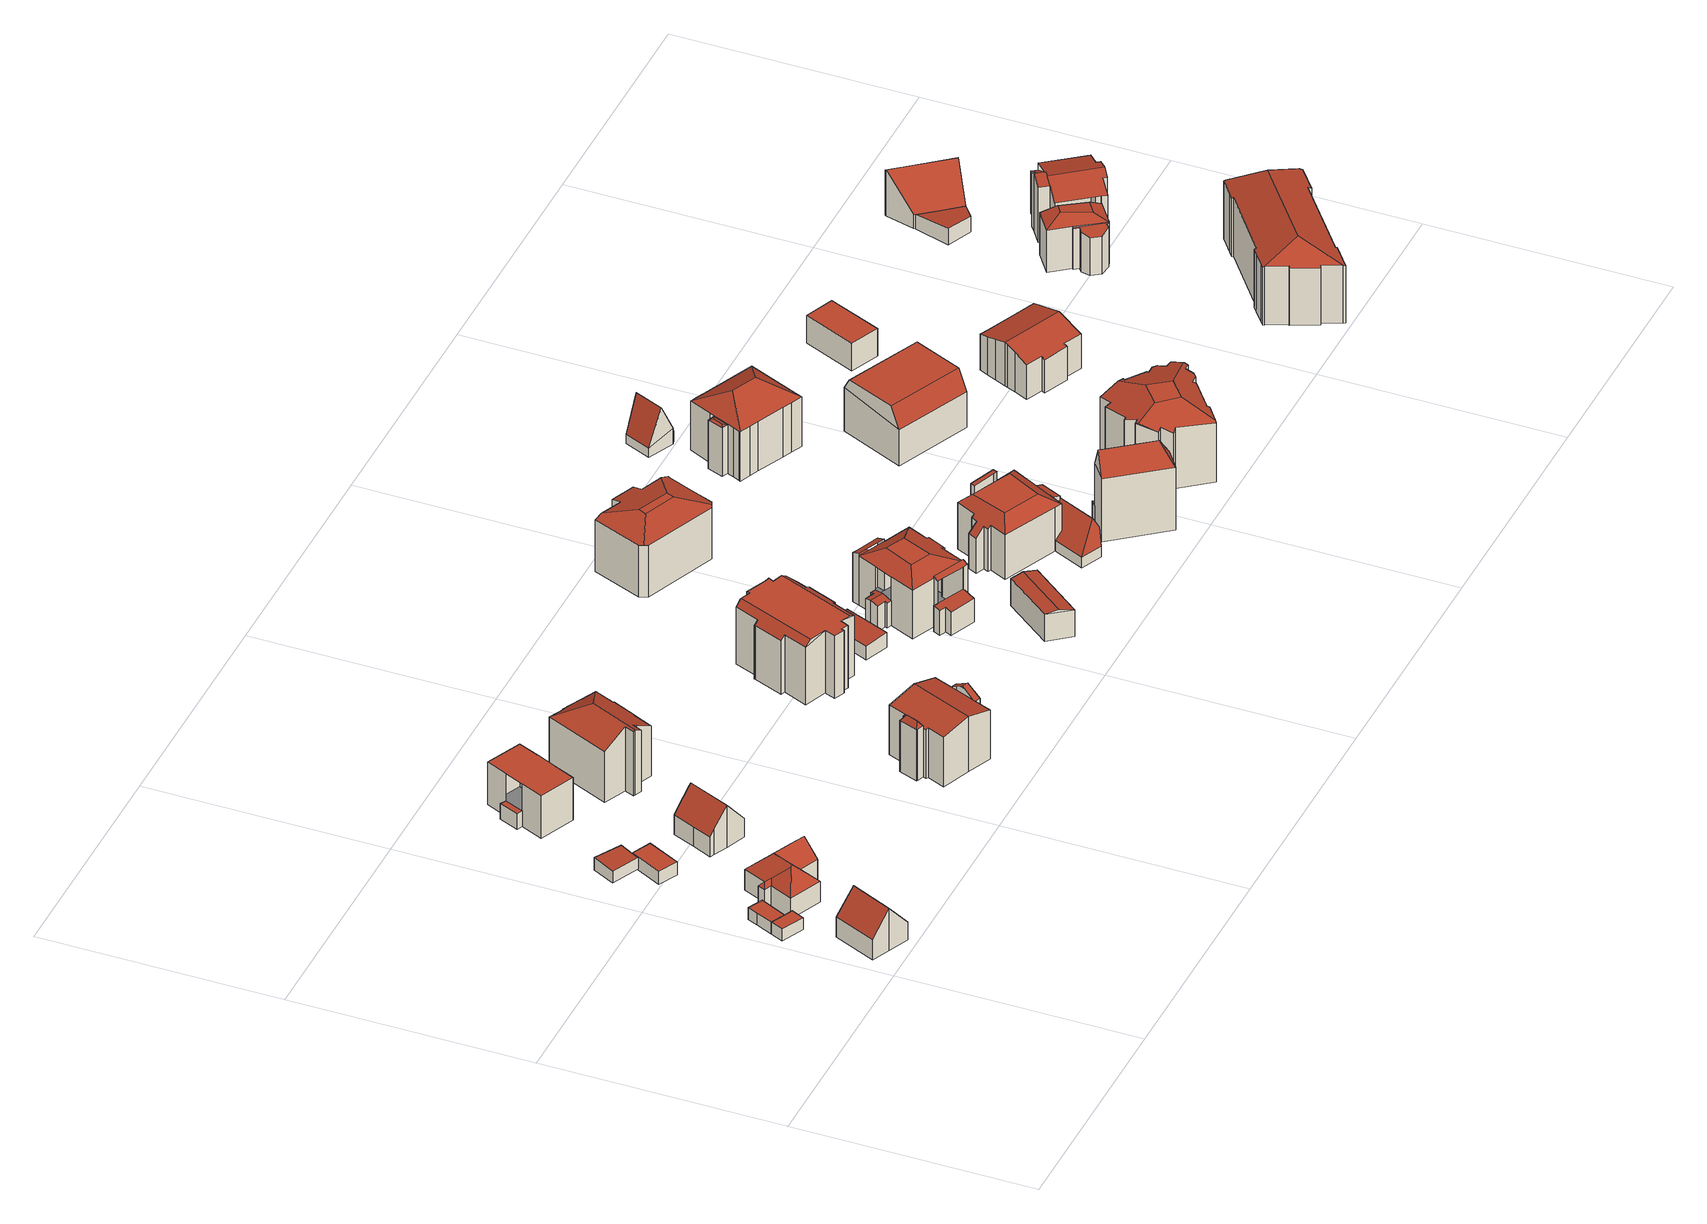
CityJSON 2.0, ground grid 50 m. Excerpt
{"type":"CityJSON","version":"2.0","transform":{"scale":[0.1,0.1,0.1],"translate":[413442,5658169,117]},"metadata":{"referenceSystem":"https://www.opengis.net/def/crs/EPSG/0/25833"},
"CityObjects":{
"building1":{"type":"Building","attributes":{"Dachtyp_tdc":"tdcGableRoof","Gemeindeschluessel":14612000,"Dachneigung":49.15,"QualitaetDacherkennung":86,"Geometrietyp2DReferenz":"3000","measuredHeight":9.54,"function":"31001_9998","roofType":"3100"},"geometry":[{"type":"Solid","lod":"2","boundaries":[[[[0,1,2,3]],[[1,4,5,2]],[[4,6,7,5]],[[6,8,9,7]],[[8,10,11,9]],[[10,12,13,11]],[[12,14,15,13]],[[14,0,3,15]],[[10,8,6,4,1,0]],[[0,14,12,10]],[[3,2,5,7,9,11,13,15]]]],"semantics":{"surfaces":[{"type":"WallSurface"},{"type":"RoofSurface"},{"type":"GroundSurface"}],"values":[[0,0,0,0,0,0,0,0,1,1,2]]}}]},
"building2":{"type":"Building","attributes":{"Dachtyp_tdc":"tdcPolyFlatRoof","Gemeindeschluessel":14612000,"Dachneigung":0,"QualitaetDacherkennung":75,"Geometrietyp2DReferenz":"3000","measuredHeight":2.71,"function":"31001_9998","roofType":"1000"},"geometry":[{"type":"Solid","lod":"2","boundaries":[[[[16,17,18,19]],[[17,20,21,18]],[[20,22,23,21]],[[22,24,25,23]],[[24,16,19,25]],[[24,22,20,17,16]],[[19,18,21,23,25]]]],"semantics":{"surfaces":[{"type":"WallSurface"},{"type":"RoofSurface"},{"type":"GroundSurface"}],"values":[[0,0,0,0,0,1,2]]}}]},
"building3":{"type":"Building","attributes":{"Dachtyp_tdc":"tdcPolyFlatRoof","Gemeindeschluessel":14612000,"Dachneigung":0,"QualitaetDacherkennung":83,"Geometrietyp2DReferenz":"3000","measuredHeight":2.7,"function":"31001_9998","roofType":"1000"},"geometry":[{"type":"Solid","lod":"2","boundaries":[[[[17,26,27,18]],[[26,28,29,27]],[[28,30,31,29]],[[30,20,21,31]],[[20,17,18,21]],[[20,30,28,26,17]],[[18,27,29,31,21]]]],"semantics":{"surfaces":[{"type":"WallSurface"},{"type":"RoofSurface"},{"type":"GroundSurface"}],"values":[[0,0,0,0,0,1,2]]}}]},
"building4":{"type":"Building","attributes":{"Dachtyp_tdc":"tdcFreeFormRoof","Gemeindeschluessel":14612000,"Dachneigung":45.1,"QualitaetDacherkennung":34,"Geometrietyp2DReferenz":"3000","measuredHeight":8.44,"function":"31001_9998","roofType":"5000"},"geometry":[{"type":"Solid","lod":"2","boundaries":[[[[32,33,34,35]],[[33,36,37,34]],[[36,38,39,37]],[[38,40,41,39]],[[40,42,43,41]],[[42,44,45,43]],[[44,46,47,45]],[[46,48,49,47]],[[48,50,51,49]],[[50,32,35,51]],[[52,53,54,50,48]],[[55,52,48,46]],[[55,46,44]],[[53,52,55,44,42]],[[56,54,53,42,40]],[[57,58,56,40,38]],[[57,38,36]],[[58,57,36,33]],[[56,58,33,32]],[[54,56,32,50]],[[35,34,37,39,41,43,45,47,49,51]]]],"semantics":{"surfaces":[{"type":"WallSurface"},{"type":"RoofSurface"},{"type":"GroundSurface"}],"values":[[0,0,0,0,0,0,0,0,0,0,1,1,0,1,1,1,1,1,1,1,2]]}}]},
"building5":{"type":"Building","attributes":{"Dachtyp_tdc":"tdcPolyFlatRoof","Gemeindeschluessel":14612000,"Dachneigung":3.22,"QualitaetDacherkennung":80,"Geometrietyp2DReferenz":"3000","measuredHeight":2.92,"function":"31001_9998","roofType":"2100"},"geometry":[{"type":"Solid","lod":"2","boundaries":[[[[59,60,61,62]],[[60,63,64,61]],[[63,65,66,64]],[[65,67,68,66]],[[67,59,62,68]],[[67,65,63,60,59]],[[62,61,64,66,68]]]],"semantics":{"surfaces":[{"type":"WallSurface"},{"type":"RoofSurface"},{"type":"GroundSurface"}],"values":[[0,0,0,0,0,1,2]]}}]},
"building6":{"type":"Building","attributes":{"Dachtyp_tdc":"tdcPolyFlatRoof","Gemeindeschluessel":14612000,"Dachneigung":0,"QualitaetDacherkennung":80,"Geometrietyp2DReferenz":"3000","measuredHeight":3,"function":"31001_9998","roofType":"1000"},"geometry":[{"type":"Solid","lod":"2","boundaries":[[[[69,70,71,72]],[[70,73,74,71]],[[73,75,76,74]],[[75,77,78,76]],[[77,69,72,78]],[[77,75,73,70,69]],[[72,71,74,76,78]]]],"semantics":{"surfaces":[{"type":"WallSurface"},{"type":"RoofSurface"},{"type":"GroundSurface"}],"values":[[0,0,0,0,0,1,2]]}}]},
"building7":{"type":"Building","attributes":{"Dachtyp_tdc":"tdcGableRoof","Gemeindeschluessel":14612000,"Dachneigung":49.7,"QualitaetDacherkennung":86,"Geometrietyp2DReferenz":"3000","measuredHeight":9.54,"function":"31001_9998","roofType":"3100"},"geometry":[{"type":"Solid","lod":"2","boundaries":[[[[79,80,81,82]],[[80,83,84,81]],[[83,85,86,84]],[[85,87,88,86]],[[87,89,90,88]],[[89,91,92,90]],[[91,93,94,92]],[[93,95,96,94]],[[95,97,98,96]],[[97,99,100,98]],[[99,101,102,100]],[[101,103,104,102]],[[103,105,106,104]],[[105,107,108,106]],[[107,109,110,108]],[[109,79,82,110]],[[105,103,101,99,97,95,93,91,89,87]],[[87,85,83,80,79,109,107,105]],[[82,81,84,86,88,90,92,94,96,98,100,102,104,106,108,110]]]],"semantics":{"surfaces":[{"type":"WallSurface"},{"type":"RoofSurface"},{"type":"GroundSurface"}],"values":[[0,0,0,0,0,0,0,0,0,0,0,0,0,0,0,0,1,1,2]]}}]},
"building8":{"type":"Building","attributes":{"Gemeindeschluessel":14612000,"Geometrietyp2DReferenz":"3000","function":"31001_9998","roofType":"9999"},"children":["building8-1","building8-2","building8-3"]},
"building8-1":{"type":"BuildingPart","attributes":{"Dachtyp_tdc":"tdcPolyFlatRoof","Dachneigung":2.69,"QualitaetDacherkennung":71,"Geometrietyp2DReferenz":"3000","measuredHeight":3.57,"roofType":"2100"},"parents":["building8"],"geometry":[{"type":"MultiSurface","lod":"2","boundaries":[[[111,112,113,114]],[[115,116,117,118]],[[116,111,114,117]],[[116,115,112,111]],[[114,113,118,117]]],"semantics":{"surfaces":[{"type":"WallSurface"},{"type":"RoofSurface"},{"type":"GroundSurface"}],"values":[0,0,0,1,2]}}]},
"building8-2":{"type":"BuildingPart","attributes":{"Dachtyp_tdc":"tdcPolyFlatRoof","Dachneigung":0,"QualitaetDacherkennung":56,"Geometrietyp2DReferenz":"3000","measuredHeight":9.65,"roofType":"1000"},"parents":["building8"],"geometry":[{"type":"MultiSurface","lod":"2","boundaries":[[[119,113,112]],[[119,120,121,113]],[[120,122,123,121]],[[122,124,125,126,123]],[[127,128,129]],[[127,130,131,128]],[[130,132,133,131]],[[132,134,118,133]],[[134,115,118]],[[134,132,130,127,124,122,120,119]],[[113,121,123,126,128,131,133,118]]],"semantics":{"surfaces":[{"type":"WallSurface"},{"type":"RoofSurface"},{"type":"GroundSurface"}],"values":[0,0,0,0,0,0,0,0,0,1,2]}}]},
"building8-3":{"type":"BuildingPart","attributes":{"Dachtyp_tdc":"tdcPolyFlatRoof","Dachneigung":0,"QualitaetDacherkennung":41,"Geometrietyp2DReferenz":"3000","measuredHeight":3.53,"roofType":"1000"},"parents":["building8"],"geometry":[{"type":"MultiSurface","lod":"2","boundaries":[[[125,135,136,126]],[[135,137,138,136]],[[137,129,128,138]],[[129,137,135,125]],[[126,136,138,128]]],"semantics":{"surfaces":[{"type":"WallSurface"},{"type":"RoofSurface"},{"type":"GroundSurface"}],"values":[0,0,0,1,2]}}]},
"building9":{"type":"Building","attributes":{"Dachtyp_tdc":"tdcHipAndGableRoof","Gemeindeschluessel":14612000,"Dachneigung":29.7,"QualitaetDacherkennung":64,"Geometrietyp2DReferenz":"3000","measuredHeight":14.94,"function":"31001_9998","roofType":"5000"},"geometry":[{"type":"Solid","lod":"2","boundaries":[[[[139,140,141,142]],[[140,143,144,141]],[[143,145,146,144]],[[145,147,148,146]],[[147,149,150,148]],[[149,151,152,150]],[[151,153,154,152]],[[153,155,156,154]],[[155,157,158,156]],[[157,159,160,158]],[[159,161,162,160]],[[161,163,164,162]],[[163,165,166,164]],[[165,167,168,166]],[[167,169,170,168]],[[169,171,172,170]],[[171,173,174,172]],[[173,139,142,174]],[[169,167,165,163,161,159,175]],[[159,157,155,153,151,175]],[[151,149,147,145,143,140,139,173,171,169,175]],[[142,141,144,146,148,150,152,154,156,158,160,162,164,166,168,170,172,174]]]],"semantics":{"surfaces":[{"type":"WallSurface"},{"type":"RoofSurface"},{"type":"GroundSurface"}],"values":[[0,0,0,0,0,0,0,0,0,0,0,0,0,0,0,0,0,0,1,1,1,2]]}}]},
"building10":{"type":"Building","attributes":{"Gemeindeschluessel":14612000,"Geometrietyp2DReferenz":"3000","function":"31001_9998","roofType":"9999"},"children":["building10-1","building10-2","building10-3"]},
"building10-1":{"type":"BuildingPart","attributes":{"Dachtyp_tdc":"tdcFreeFormRoof","Dachneigung":53.31,"QualitaetDacherkennung":14,"Geometrietyp2DReferenz":"3000","measuredHeight":12.89,"roofType":"5000"},"parents":["building10"],"geometry":[{"type":"MultiSurface","lod":"2","boundaries":[[[176,177,178,179,180]],[[181,182,183,184,185]],[[182,186,187,183]],[[186,176,180,187]],[[188,177,176]],[[189,188,176,186]],[[186,182,181,189]],[[188,189,181,177]],[[180,179,184,183,187]]],"semantics":{"surfaces":[{"type":"WallSurface"},{"type":"RoofSurface"},{"type":"GroundSurface"}],"values":[0,0,0,0,1,1,1,1,2]}}]},
"building10-2":{"type":"BuildingPart","attributes":{"Dachtyp_tdc":"tdcGableRoof","Dachneigung":31.6,"QualitaetDacherkennung":88,"Geometrietyp2DReferenz":"3000","measuredHeight":12.93,"roofType":"3100"},"parents":["building10"],"geometry":[{"type":"MultiSurface","lod":"2","boundaries":[[[190,191,192,193]],[[191,194,195,192]],[[194,196,197,195]],[[194,191,198]],[[191,190,199,200,198]],[[196,194,198,200,201]],[[193,192,195,197]]],"semantics":{"surfaces":[{"type":"WallSurface"},{"type":"RoofSurface"},{"type":"GroundSurface"}],"values":[0,0,0,0,1,1,2]}}]},
"building10-3":{"type":"BuildingPart","attributes":{"Dachtyp_tdc":"tdcGableRoof","Dachneigung":12.06,"QualitaetDacherkennung":29,"Geometrietyp2DReferenz":"3000","measuredHeight":12.7,"roofType":"3100"},"parents":["building10"],"geometry":[{"type":"MultiSurface","lod":"2","boundaries":[[[202,185,184,203]],[[178,204,205,179]],[[204,206,207,205]],[[206,208,209,207]],[[208,210,211,209]],[[210,212,213,211]],[[212,190,193,213]],[[214,215,216,197,196]],[[215,217,218,216]],[[217,219,220,218]],[[219,221,222,220]],[[221,202,203,222]],[[217,215,214,201,199,190,212,210]],[[210,208,206,204,178,185,202,221,219,217]],[[203,184,179,205,207,209,211,213,193,197,216,218,220,222]]],"semantics":{"surfaces":[{"type":"WallSurface"},{"type":"RoofSurface"},{"type":"GroundSurface"}],"values":[0,0,0,0,0,0,0,0,0,0,0,0,1,1,2]}}]},
"building11":{"type":"Building","attributes":{"Dachtyp_tdc":"tdcFreeFormRoof","Gemeindeschluessel":14612000,"Dachneigung":0.113,"QualitaetDacherkennung":61,"Geometrietyp2DReferenz":"3000","measuredHeight":14.34,"function":"31001_9998","roofType":"5000"},"geometry":[{"type":"Solid","lod":"2","boundaries":[[[[223,224,225,226]],[[224,227,228,225]],[[227,229,230,228]],[[229,231,232,230]],[[231,233,234,232]],[[233,235,236,234]],[[235,237,238,236]],[[237,239,240,238]],[[239,241,242,240]],[[241,243,244,242]],[[243,245,246,244]],[[245,247,248,246]],[[247,249,250,248]],[[249,251,252,250]],[[251,253,254,252]],[[253,255,256,254]],[[255,257,258,256]],[[257,259,260,258]],[[259,261,262,260]],[[261,263,264,262]],[[263,265,266,264]],[[265,267,268,266]],[[267,269,270,268]],[[269,271,272,270]],[[271,273,274,272]],[[273,275,276,274]],[[237,235,233,231,229,227,224,223,277,278]],[[255,253,251,249,279,280,263,261,259,257]],[[280,279,247,245,243,241,239,278,277,275,273,271,269,267,265]],[[239,237,278]],[[249,247,279]],[[265,263,280]],[[223,275,277]],[[276,226,225,228,230,232,234,236,238,240,242,244,246,248,250,252,254,256,258,260,262,264,266,268,270,272,274]],[[275,223,226,276]]]],"semantics":{"surfaces":[{"type":"WallSurface"},{"type":"RoofSurface"},{"type":"GroundSurface"}],"values":[[0,0,0,0,0,0,0,0,0,0,0,0,0,0,0,0,0,0,0,0,0,0,0,0,0,0,1,1,1,0,0,0,0,2,0]]}}]},
"building12":{"type":"Building","attributes":{"Dachtyp_tdc":"tdcPolyFlatRoof","Gemeindeschluessel":14612000,"Dachneigung":4.91,"QualitaetDacherkennung":68,"Geometrietyp2DReferenz":"3000","measuredHeight":3.48,"function":"31001_9998","roofType":"2100"},"geometry":[{"type":"Solid","lod":"2","boundaries":[[[[281,282,283,284]],[[282,285,286,283]],[[285,287,288,286]],[[287,281,284,288]],[[287,285,282,281]],[[284,283,286,288]]]],"semantics":{"surfaces":[{"type":"WallSurface"},{"type":"RoofSurface"},{"type":"GroundSurface"}],"values":[[0,0,0,0,1,2]]}}]},
"building13":{"type":"Building","attributes":{"Dachtyp_tdc":"tdcGableRoof","Gemeindeschluessel":14612000,"Dachneigung":12.47,"QualitaetDacherkennung":70,"Geometrietyp2DReferenz":"3000","measuredHeight":6.79,"function":"31001_9998","roofType":"3100"},"geometry":[{"type":"Solid","lod":"2","boundaries":[[[[289,290,291,292]],[[290,293,294,291]],[[293,295,296,294]],[[295,289,292,296]],[[293,290,297]],[[289,295,298]],[[290,289,298,297]],[[295,293,297,298]],[[292,291,294,296]]]],"semantics":{"surfaces":[{"type":"WallSurface"},{"type":"RoofSurface"},{"type":"GroundSurface"}],"values":[[0,0,0,0,0,0,1,1,2]]}}]},
"building14":{"type":"Building","attributes":{"Gemeindeschluessel":14612000,"Geometrietyp2DReferenz":"3000","function":"31001_9998","roofType":"9999"},"children":["building14-1","building14-2","building14-3","building14-4","building14-5","building14-6"]},
"building14-1":{"type":"BuildingPart","attributes":{"Dachtyp_tdc":"tdcPolyFlatRoof","Dachneigung":20.46,"QualitaetDacherkennung":49,"Geometrietyp2DReferenz":"3000","measuredHeight":11.77,"roofType":"2100"},"parents":["building14"],"geometry":[{"type":"MultiSurface","lod":"2","boundaries":[[[299,300,301,302,303]],[[304,305,306,307,308]],[[305,309,310,306]],[[309,311,310]],[[309,305,304,300,299]],[[303,302,307,306,310,312]]],"semantics":{"surfaces":[{"type":"WallSurface"},{"type":"RoofSurface"},{"type":"GroundSurface"}],"values":[0,0,0,0,1,2]}}]},
"building14-2":{"type":"BuildingPart","attributes":{"Dachtyp_tdc":"tdcGableRoof","Dachneigung":12.36,"QualitaetDacherkennung":58,"Geometrietyp2DReferenz":"3000","measuredHeight":6.18,"roofType":"3100"},"parents":["building14"],"geometry":[{"type":"MultiSurface","lod":"2","boundaries":[[[313,314,315,316]],[[317,318,319,320]],[[318,321,322,319]],[[321,323,324,322]],[[323,325,326,324]],[[325,327,328,326]],[[327,329,330,328]],[[329,313,316,330]],[[325,323,321,318,317,331]],[[331,314,313,329,327,325]],[[316,315,332,320,319,322,324,326,328,330]]],"semantics":{"surfaces":[{"type":"WallSurface"},{"type":"RoofSurface"},{"type":"GroundSurface"}],"values":[0,0,0,0,0,0,0,0,1,1,2]}}]},
"building14-3":{"type":"BuildingPart","attributes":{"Dachtyp_tdc":"tdcPolyFlatRoof","Dachneigung":21.36,"QualitaetDacherkennung":45,"Geometrietyp2DReferenz":"3000","measuredHeight":11.46,"roofType":"2100"},"parents":["building14"],"geometry":[{"type":"MultiSurface","lod":"2","boundaries":[[[333,334,335]],[[333,336,337,338,334]],[[339,340,341,342,343]],[[340,344,345,341]],[[344,346,345]],[[340,339,336,333,344]],[[334,338,342,341,345]]],"semantics":{"surfaces":[{"type":"WallSurface"},{"type":"RoofSurface"},{"type":"GroundSurface"}],"values":[0,0,0,0,0,1,2]}}]},
"building14-4":{"type":"BuildingPart","attributes":{"Dachtyp_tdc":"tdcPolyFlatRoof","Dachneigung":0,"QualitaetDacherkennung":0,"Geometrietyp2DReferenz":"3000","measuredHeight":8.62,"roofType":"9999"},"parents":["building14"],"geometry":[{"type":"MultiSurface","lod":"2","boundaries":[[[311,347,348,349,350,351,352]],[[352,351,353,354]],[[351,350,355,353]],[[350,349,356,355]],[[349,348,357,356]],[[348,347,312,357]],[[311,352,354,310]],[[354,353,355,356,357,312,310]],[[310,312,347,311]]],"semantics":{"surfaces":[{"type":"RoofSurface"},{"type":"WallSurface"},{"type":"GroundSurface"},{"type":"ClosureSurface","isClosure":"1","QuelleClosure":"LoD1Solid"}],"values":[0,1,1,1,1,1,1,2,3]}}]},
"building14-5":{"type":"BuildingPart","attributes":{"Dachtyp_tdc":"tdcPolyFlatRoof","Dachneigung":10.17,"QualitaetDacherkennung":45,"Geometrietyp2DReferenz":"3000","measuredHeight":5.84,"roofType":"2100"},"parents":["building14"],"geometry":[{"type":"MultiSurface","lod":"2","boundaries":[[[346,358,359,345]],[[358,360,361,359]],[[360,362,363,361]],[[362,364,365,363]],[[364,366,367,365]],[[366,335,334,367]],[[366,364,362,360,358,346,335]],[[345,359,361,363,365,367,334]]],"semantics":{"surfaces":[{"type":"WallSurface"},{"type":"RoofSurface"},{"type":"GroundSurface"}],"values":[0,0,0,0,0,0,1,2]}}]},
"building14-6":{"type":"BuildingPart","attributes":{"Dachtyp_tdc":"tdcCutTentRoof","Dachneigung":21.3,"QualitaetDacherkennung":74,"Geometrietyp2DReferenz":"3000","measuredHeight":12.87,"roofType":"9999"},"parents":["building14"],"geometry":[{"type":"MultiSurface","lod":"2","boundaries":[[[368,369,315,314]],[[369,308,307,315]],[[301,370,371,302]],[[370,372,373,371]],[[372,374,375,373]],[[374,376,377,375]],[[376,378,379,377]],[[378,343,342,379]],[[337,380,381,338]],[[380,382,320,381]],[[382,317,320]],[[370,301,308,383,384]],[[343,378,376,374,372,370,384,385]],[[380,337,343,385,386]],[[308,369,368,382,380,386,383]],[[386,385,384,383]],[[315,307,302,371,373,375,377,379,342,338,381,320,332]]],"semantics":{"surfaces":[{"type":"WallSurface"},{"type":"RoofSurface"},{"type":"GroundSurface"}],"values":[0,0,0,0,0,0,0,0,0,0,0,1,1,1,1,1,2]}}]},
"building15":{"type":"Building","attributes":{"Dachtyp_tdc":"tdcFreeFormRoof","Gemeindeschluessel":14612000,"Dachneigung":15.14,"QualitaetDacherkennung":46,"Geometrietyp2DReferenz":"3000","measuredHeight":13.78,"function":"31001_9998","roofType":"5000"},"geometry":[{"type":"Solid","lod":"2","boundaries":[[[[387,388,389,390]],[[388,391,392,389]],[[393,394,395,396,391,397]],[[398,399,400,401,395,394,402,403]],[[404,405,403,402,406,407,408,409]],[[387,407,406,393,397,388]],[[406,402,394,393]],[[405,398,403]],[[387,408,407]],[[391,388,397]],[[401,396,395]],[[392,410,411,412,413,414,415,416,417,418,390,389]],[[391,396,410,392]],[[396,401,411,410]],[[401,400,412,411]],[[400,399,413,412]],[[399,398,414,413]],[[398,405,415,414]],[[405,404,416,415]],[[404,409,417,416]],[[409,408,418,417]],[[408,387,390,418]]]],"semantics":{"surfaces":[{"type":"WallSurface"},{"type":"RoofSurface"},{"type":"GroundSurface"}],"values":[[0,0,1,1,1,1,1,0,0,0,0,2,0,0,0,0,0,0,0,0,0,0]]}}]},
"building16":{"type":"Building","attributes":{"Gemeindeschluessel":14612000,"Geometrietyp2DReferenz":"3000","function":"31001_9998","roofType":"9999"},"children":["building16-1","building16-2","building16-3"]},
"building16-1":{"type":"BuildingPart","attributes":{"Dachtyp_tdc":"tdcCutTentRoof","Dachneigung":0.049,"QualitaetDacherkennung":74,"Geometrietyp2DReferenz":"3000","measuredHeight":12.38,"roofType":"9999"},"parents":["building16"],"geometry":[{"type":"MultiSurface","lod":"2","boundaries":[[[419,420,421,422]],[[420,423,424,421]],[[423,425,426,424]],[[425,427,428,426]],[[427,429,430,428]],[[429,431,432,430]],[[431,433,434,432]],[[435,436,437,438]],[[436,439,440,437]],[[439,441,440]],[[442,443,444,445]],[[443,446,447,444]],[[446,448,449,447]],[[448,450,451,449]],[[450,452,453,451]],[[452,454,455,453]],[[454,419,422,455]],[[436,435,456,433,431,457,458]],[[446,443,442,439,436,458,459]],[[450,448,446,459,460]],[[431,429,427,425,423,420,419,454,452,450,460,457]],[[460,459,458,457]],[[422,421,424,426,428,430,432,434,461,438,437,440,444,447,449,451,453,455]]],"semantics":{"surfaces":[{"type":"WallSurface"},{"type":"RoofSurface"},{"type":"GroundSurface"}],"values":[0,0,0,0,0,0,0,0,0,0,0,0,0,0,0,0,0,1,1,1,1,1,2]}}]},
"building16-2":{"type":"BuildingPart","attributes":{"Dachtyp_tdc":"tdcPolyFlatRoof","Dachneigung":3.31,"QualitaetDacherkennung":39,"Geometrietyp2DReferenz":"3000","measuredHeight":12.59,"roofType":"2100"},"parents":["building16"],"geometry":[{"type":"MultiSurface","lod":"2","boundaries":[[[462,463,464,465]],[[463,466,435,438,464]],[[467,462,465,434,433]],[[467,468,466,463,462]],[[465,464,438,461,434]]],"semantics":{"surfaces":[{"type":"WallSurface"},{"type":"RoofSurface"},{"type":"GroundSurface"}],"values":[0,0,0,1,2]}}]},
"building16-3":{"type":"BuildingPart","attributes":{"Dachtyp_tdc":"tdcPolyFlatRoof","Dachneigung":16.29,"QualitaetDacherkennung":32,"Geometrietyp2DReferenz":"3000","measuredHeight":8.85,"roofType":"2100"},"parents":["building16"],"geometry":[{"type":"MultiSurface","lod":"2","boundaries":[[[469,470,471,472]],[[470,473,474,471]],[[473,475,476,474]],[[475,445,444,476]],[[441,477,478,440]],[[477,479,480,478]],[[479,481,482,480]],[[481,469,472,482]],[[481,479,477,441,445,475,473,470,469]],[[472,471,474,476,444,440,478,480,482]]],"semantics":{"surfaces":[{"type":"WallSurface"},{"type":"RoofSurface"},{"type":"GroundSurface"}],"values":[0,0,0,0,0,0,0,0,1,2]}}]},
"building17":{"type":"Building","attributes":{"Dachtyp_tdc":"tdcFreeFormRoof","Gemeindeschluessel":14612000,"Dachneigung":44.01,"QualitaetDacherkennung":5,"Geometrietyp2DReferenz":"3000","measuredHeight":7.4,"function":"31001_9998","roofType":"5000"},"geometry":[{"type":"Solid","lod":"2","boundaries":[[[[483,484,471,474]],[[484,485,472,471]],[[485,486,487,472]],[[486,488,489,487]],[[488,490,491,489]],[[490,492,493,491]],[[492,494,449,493]],[[494,495,447,449]],[[495,496,444,447]],[[496,497,476,444]],[[497,483,474,476]],[[490,498,499,492]],[[488,486,500,499,498]],[[499,500,485,484,483,497,496,495,494,492]],[[486,485,500]],[[490,488,498]],[[474,471,472,487,489,491,493,449,447,444,476]]]],"semantics":{"surfaces":[{"type":"WallSurface"},{"type":"RoofSurface"},{"type":"GroundSurface"}],"values":[[0,0,0,0,0,0,0,0,0,0,0,1,1,1,0,0,2]]}}]},
"building18":{"type":"Building","attributes":{"Gemeindeschluessel":14612000,"Geometrietyp2DReferenz":"3000","function":"31001_9998","roofType":"9999"},"children":["building18-1","building18-2"]},
"building18-1":{"type":"BuildingPart","attributes":{"Dachtyp_tdc":"tdcPolyFlatRoof","Dachneigung":3.23,"QualitaetDacherkennung":45,"Geometrietyp2DReferenz":"3000","measuredHeight":4.62,"roofType":"2100"},"parents":["building18"],"geometry":[{"type":"MultiSurface","lod":"2","boundaries":[[[501,502,503,504]],[[505,506,507,508]],[[506,501,504,507]],[[506,505,502,501]],[[504,503,508,507]]],"semantics":{"surfaces":[{"type":"WallSurface"},{"type":"RoofSurface"},{"type":"GroundSurface"}],"values":[0,0,0,1,2]}}]},
"building18-2":{"type":"BuildingPart","attributes":{"Dachtyp_tdc":"tdcFreeFormRoof","Dachneigung":62.45,"QualitaetDacherkennung":5,"Geometrietyp2DReferenz":"3000","measuredHeight":19.25,"roofType":"5000"},"parents":["building18"],"geometry":[{"type":"MultiSurface","lod":"2","boundaries":[[[509,510,511,512]],[[510,513,514,511]],[[513,515,505,508,514]],[[516,515,513]],[[517,516,513,510]],[[517,510,509]],[[516,517,509,515]],[[512,511,514,508,503]]],"semantics":{"surfaces":[{"type":"WallSurface"},{"type":"RoofSurface"},{"type":"GroundSurface"}],"values":[0,0,0,0,1,1,1,2]}}]},
"building19":{"type":"Building","attributes":{"Dachtyp_tdc":"tdcFreeFormRoof","Gemeindeschluessel":14612000,"Dachneigung":64.57,"QualitaetDacherkennung":10,"Geometrietyp2DReferenz":"3000","measuredHeight":9.82,"function":"31001_9998","roofType":"5000"},"geometry":[{"type":"Solid","lod":"2","boundaries":[[[[518,519,520,521]],[[519,522,523,520]],[[522,524,525,523]],[[524,526,527,525]],[[526,518,521,527]],[[519,518,526,528,529]],[[529,528,524,522]],[[522,519,529]],[[526,524,528]],[[521,520,523,525,527]]]],"semantics":{"surfaces":[{"type":"WallSurface"},{"type":"RoofSurface"},{"type":"GroundSurface"}],"values":[[0,0,0,0,0,1,1,0,0,2]]}}]},
"building20":{"type":"Building","attributes":{"Gemeindeschluessel":14612000,"Geometrietyp2DReferenz":"3000","function":"31001_9998","roofType":"9999"},"children":["building20-1","building20-2"]},
"building20-1":{"type":"BuildingPart","attributes":{"Dachtyp_tdc":"tdcHipRoof","Dachneigung":29.02,"QualitaetDacherkennung":66,"Geometrietyp2DReferenz":"3000","measuredHeight":14.92,"roofType":"3200"},"parents":["building20"],"geometry":[{"type":"MultiSurface","lod":"2","boundaries":[[[530,531,532,533]],[[531,534,535,532]],[[534,536,537,535]],[[536,538,539,537]],[[538,540,541,539]],[[540,542,541]],[[543,544,545]],[[543,546,547,544]],[[546,548,549,547]],[[548,550,551,549]],[[550,552,553,551]],[[552,554,555,553]],[[554,556,557,555]],[[556,558,559,557]],[[558,560,561,559]],[[560,530,533,561]],[[556,554,562]],[[546,543,540,538,536,534,563]],[[554,552,550,548,546,563,562]],[[534,531,530,560,558,556,562,563]],[[533,532,535,537,539,541,564,544,547,549,551,553,555,557,559,561]]],"semantics":{"surfaces":[{"type":"WallSurface"},{"type":"RoofSurface"},{"type":"GroundSurface"}],"values":[0,0,0,0,0,0,0,0,0,0,0,0,0,0,0,0,1,1,1,1,2]}}]},
"building20-2":{"type":"BuildingPart","attributes":{"Dachtyp_tdc":"tdcFreeFormRoof","Dachneigung":14.86,"QualitaetDacherkennung":20,"Geometrietyp2DReferenz":"3000","measuredHeight":11.33,"roofType":"5000"},"parents":["building20"],"geometry":[{"type":"MultiSurface","lod":"2","boundaries":[[[565,566,567,568]],[[566,569,564,567]],[[542,565,568,541]],[[569,566,570]],[[566,565,571,570]],[[565,542,571]],[[542,569,570,571]],[[568,567,564,544,564,541]]],"semantics":{"surfaces":[{"type":"WallSurface"},{"type":"RoofSurface"},{"type":"GroundSurface"}],"values":[0,0,0,1,1,1,1,2]}}]},
"building21":{"type":"Building","attributes":{"Dachtyp_tdc":"tdcFreeFormRoof","Gemeindeschluessel":14612000,"Dachneigung":19.15,"QualitaetDacherkennung":47,"Geometrietyp2DReferenz":"3000","measuredHeight":16.56,"function":"31001_9998","roofType":"5000"},"geometry":[{"type":"Solid","lod":"2","boundaries":[[[[572,573,574,575]],[[573,576,577,574]],[[576,578,579,577]],[[578,580,581,579]],[[580,582,583,581]],[[582,584,585,583]],[[584,586,587,585]],[[586,588,589,587]],[[588,590,591,589]],[[590,592,593,591]],[[592,594,595,593]],[[594,596,597,595]],[[596,598,599,597]],[[598,600,601,599]],[[600,602,603,601]],[[602,604,605,603]],[[604,606,607,605]],[[606,608,609,607]],[[608,610,611,609]],[[610,612,613,611]],[[612,614,615,613]],[[614,616,617,615]],[[616,618,619,617]],[[618,620,621,619]],[[620,622,623,621]],[[622,624,625,623]],[[624,626,627,625]],[[626,628,629,627]],[[628,630,631,629]],[[630,572,575,631]],[[632,620,618,616,614,612,610,608,606,604,633,634,635]],[[622,632,635,636,637,630,628,626,624]],[[638,639,584,582,580,578,576,573,572,637,636]],[[633,602,600,598,596,594,592,590,588,586,639,638,634]],[[635,634,638,636]],[[604,602,633]],[[572,630,637]],[[586,584,639]],[[622,620,632]],[[575,574,577,579,581,583,585,587,589,591,593,595,597,599,601,603,605,607,609,611,613,615,617,619,621,623,625,627,629,631]]]],"semantics":{"surfaces":[{"type":"WallSurface"},{"type":"RoofSurface"},{"type":"GroundSurface"}],"values":[[0,0,0,0,0,0,0,0,0,0,0,0,0,0,0,0,0,0,0,0,0,0,0,0,0,0,0,0,0,0,1,1,1,1,1,0,0,0,0,2]]}}]},
"building22":{"type":"Building","attributes":{"Dachtyp_tdc":"tdcCutGableRoof","Gemeindeschluessel":14612000,"Dachneigung":0.062,"QualitaetDacherkennung":55,"Geometrietyp2DReferenz":"3000","measuredHeight":12.47,"function":"31001_9998","roofType":"9999"},"geometry":[{"type":"Solid","lod":"2","boundaries":[[[[640,641,642,643]],[[641,644,645,642]],[[644,646,647,645]],[[646,640,643,647]],[[641,640,648,649]],[[644,641,649,650]],[[646,644,650,651]],[[640,646,651,648]],[[650,649,648,651]],[[643,642,645,647]]]],"semantics":{"surfaces":[{"type":"WallSurface"},{"type":"RoofSurface"},{"type":"GroundSurface"}],"values":[[0,0,0,0,1,0,1,0,1,2]]}}]},
"building23":{"type":"Building","attributes":{"Dachtyp_tdc":"tdcGableRoof","Gemeindeschluessel":14612000,"Dachneigung":14.29,"QualitaetDacherkennung":45,"Geometrietyp2DReferenz":"3000","measuredHeight":9.94,"function":"31001_9998","roofType":"3100"},"geometry":[{"type":"Solid","lod":"2","boundaries":[[[[652,653,654,655]],[[653,656,657,654]],[[656,658,659,657]],[[652,660,661,662,663,664,665,666]],[[666,667,668,669,670,671,658,656,653,652]],[[659,672,673,674,675,676,677,678,679,680,681,682,683,655,654,657]],[[658,671,672,659]],[[671,670,673,672]],[[670,669,674,673]],[[669,668,675,674]],[[668,667,676,675]],[[667,666,677,676]],[[666,665,678,677]],[[665,664,679,678]],[[664,663,680,679]],[[663,662,681,680]],[[662,661,682,681]],[[661,660,683,682]],[[660,652,655,683]]]],"semantics":{"surfaces":[{"type":"WallSurface"},{"type":"RoofSurface"},{"type":"GroundSurface"}],"values":[[0,0,0,1,1,2,0,0,0,0,0,0,0,0,0,0,0,0,0]]}}]},
"building24":{"type":"Building","attributes":{"Dachtyp_tdc":"tdcPolyFlatRoof","Gemeindeschluessel":14612000,"Dachneigung":0,"QualitaetDacherkennung":73,"Geometrietyp2DReferenz":"3000","measuredHeight":6.3,"function":"31001_9998","roofType":"1000"},"geometry":[{"type":"Solid","lod":"2","boundaries":[[[[684,685,686,687]],[[685,688,689,686]],[[688,690,691,689]],[[690,684,687,691]],[[690,688,685,684]],[[687,686,689,691]]]],"semantics":{"surfaces":[{"type":"WallSurface"},{"type":"RoofSurface"},{"type":"GroundSurface"}],"values":[[0,0,0,0,1,2]]}}]},
"building25":{"type":"Building","attributes":{"Dachtyp_tdc":"tdcHipRoof","Gemeindeschluessel":14612000,"Dachneigung":29.8,"QualitaetDacherkennung":79,"Geometrietyp2DReferenz":"3000","measuredHeight":17.31,"function":"31001_9998","roofType":"3200"},"geometry":[{"type":"Solid","lod":"2","boundaries":[[[[692,693,694,695]],[[693,696,697,694]],[[696,698,699,697]],[[698,700,701,699]],[[700,702,703,701]],[[702,704,705,703]],[[704,706,707,705]],[[706,708,709,707]],[[708,710,711,709]],[[710,712,713,711]],[[712,714,715,713]],[[714,716,717,715]],[[716,718,719,717]],[[718,720,721,719]],[[720,722,723,721]],[[722,724,725,723]],[[724,726,727,725]],[[726,728,729,727]],[[728,730,731,729]],[[730,732,733,731]],[[732,734,735,733]],[[734,736,737,735]],[[734,732,730,728,726,724,738]],[[710,708,739]],[[724,722,720,718,716,714,712,710,739,738]],[[708,706,704,702,700,698,696,693,692,740,736,734,738,739]],[[695,694,697,699,701,703,705,707,709,711,713,715,717,719,721,723,725,727,729,731,733,735,737,741]],[[736,740,741,737]],[[740,692,695,741]]]],"semantics":{"surfaces":[{"type":"WallSurface"},{"type":"RoofSurface"},{"type":"GroundSurface"}],"values":[[0,0,0,0,0,0,0,0,0,0,0,0,0,0,0,0,0,0,0,0,0,0,1,1,1,1,2,0,0]]}}]},
"building26":{"type":"Building","attributes":{"Dachtyp_tdc":"tdcPolyFlatRoof","Gemeindeschluessel":14612000,"Dachneigung":4.18,"QualitaetDacherkennung":54,"Geometrietyp2DReferenz":"3000","measuredHeight":3.75,"function":"31001_9998","roofType":"2100"},"geometry":[{"type":"Solid","lod":"2","boundaries":[[[[742,743,744,745]],[[743,746,747,744]],[[746,748,749,747]],[[748,750,751,749]],[[750,742,745,751]],[[750,748,746,743,742]],[[745,744,747,749,751]]]],"semantics":{"surfaces":[{"type":"WallSurface"},{"type":"RoofSurface"},{"type":"GroundSurface"}],"values":[[0,0,0,0,0,1,2]]}}]},
"building27":{"type":"Building","attributes":{"Gemeindeschluessel":14612000,"Geometrietyp2DReferenz":"3000","function":"31001_9998","roofType":"9999"},"children":["building27-1","building27-2","building27-3","building27-4"]},
"building27-1":{"type":"BuildingPart","attributes":{"Dachtyp_tdc":"tdcGableRoof","Dachneigung":17.07,"QualitaetDacherkennung":62,"Geometrietyp2DReferenz":"3000","measuredHeight":13.26,"roofType":"3100"},"parents":["building27"],"geometry":[{"type":"MultiSurface","lod":"2","boundaries":[[[752,753,754,755]],[[753,756,757,754]],[[756,758,759,760,757]],[[761,762,763,764,765]],[[766,767,768,769,770]],[[767,771,772,768]],[[771,773,774,772]],[[773,775,776,774]],[[775,777,778,776]],[[777,779,780,778]],[[779,752,755,780]],[[775,773,771,767,766,781,782,783,784]],[[784,785,762,761,758,756,753,752,779,777,775]],[[755,754,757,760,764,763,786,787,769,768,772,774,776,778,780]]],"semantics":{"surfaces":[{"type":"WallSurface"},{"type":"RoofSurface"},{"type":"GroundSurface"}],"values":[0,0,0,0,0,0,0,0,0,0,0,1,1,2]}}]},
"building27-2":{"type":"BuildingPart","attributes":{"Dachtyp_tdc":"tdcPolyFlatRoof","Dachneigung":15.23,"QualitaetDacherkennung":45,"Geometrietyp2DReferenz":"3000","measuredHeight":9.29,"roofType":"2100"},"parents":["building27"],"geometry":[{"type":"MultiSurface","lod":"2","boundaries":[[[788,789,790,791]],[[789,792,793,790]],[[792,794,795,793]],[[794,796,797,795]],[[796,798,799,797]],[[798,800,801,799]],[[800,802,803,801]],[[802,804,805,803]],[[804,806,807,805]],[[806,804,802,800,798,796,794,792,789,788]],[[791,790,793,795,797,799,801,803,805,807]]],"semantics":{"surfaces":[{"type":"WallSurface"},{"type":"RoofSurface"},{"type":"GroundSurface"}],"values":[0,0,0,0,0,0,0,0,0,1,2]}}]},
"building27-3":{"type":"BuildingPart","attributes":{"Dachtyp_tdc":"tdcGableRoof","Dachneigung":32.54,"QualitaetDacherkennung":40,"Geometrietyp2DReferenz":"3000","measuredHeight":13.24,"roofType":"3100"},"parents":["building27"],"geometry":[{"type":"MultiSurface","lod":"2","boundaries":[[[808,770,769,809]],[[810,811,763,762]],[[810,812,813,811]],[[812,814,815,813]],[[814,816,817,815]],[[816,808,809,817]],[[812,810,762,785,818,783,819]],[[819,781,770,808,816,814,812]],[[809,769,787,786,763,811,813,815,817]]],"semantics":{"surfaces":[{"type":"WallSurface"},{"type":"RoofSurface"},{"type":"GroundSurface"}],"values":[0,0,0,0,0,0,1,1,2]}}]},
"building27-4":{"type":"BuildingPart","attributes":{"Dachtyp_tdc":"tdcCutTentRoof","Dachneigung":25.73,"QualitaetDacherkennung":61,"Geometrietyp2DReferenz":"3000","measuredHeight":10.96,"roofType":"9999"},"parents":["building27"],"geometry":[{"type":"MultiSurface","lod":"2","boundaries":[[[820,821,822,823]],[[821,765,764,822]],[[824,825,826,759,827,828]],[[820,829,824,828,830]],[[821,820,830,831]],[[759,765,821,831,827]],[[831,830,828,827]],[[760,832,833,791,807,823,822,764]],[[759,826,832,760]],[[826,825,833,832]],[[825,824,788,791,833]],[[829,820,823,807,806]]],"semantics":{"surfaces":[{"type":"WallSurface"},{"type":"RoofSurface"},{"type":"GroundSurface"}],"values":[0,0,1,1,1,1,1,2,0,0,0,0]}}]},
"building28":{"type":"Building","attributes":{"Dachtyp_tdc":"tdcGableRoof","Gemeindeschluessel":14612000,"Dachneigung":54.83,"QualitaetDacherkennung":3,"Geometrietyp2DReferenz":"3000","measuredHeight":10.52,"function":"31001_9998","roofType":"3100"},"geometry":[{"type":"Solid","lod":"2","boundaries":[[[[834,835,836,837]],[[835,838,839,836]],[[838,840,841,839]],[[840,842,843,841]],[[842,844,845,843]],[[844,846,847,845]],[[846,848,849,847]],[[848,834,837,849]],[[844,842,840,838,835,834]],[[834,848,846,844]],[[837,836,839,841,843,845,847,849]]]],"semantics":{"surfaces":[{"type":"WallSurface"},{"type":"RoofSurface"},{"type":"GroundSurface"}],"values":[[0,0,0,0,0,0,0,0,1,1,2]]}}]}
},
"vertices":[
[90,117,119],[125,102,74],[125,102,23],[90,117,23],[106,60,74],[106,60,23],[114,56,64],[114,56,23],[93,10,64],[93,10,23],[50,29,119],[50,29,23],[12,46,69],[12,46,23],[51,135,69],[51,135,23],
[0,221,51],[12,248,51],[12,248,24],[0,221,24],[42,234,51],[42,234,24],[60,226,51],[60,226,24],[47,199,51],[47,199,24],
[27,282,51],[27,282,24],[37,304,51],[37,304,24],[68,289,51],[68,289,24],
[69,233,70],[90,281,70],[90,281,23],[69,233,23],[75,287,70],[75,287,23],[82,303,70],[82,303,23],[97,297,70],[97,297,23],[118,345,70],[118,345,23],[225,298,70],[225,298,23],[198,234,70],[198,234,23],[159,251,70],[159,251,23],[138,203,70],[138,203,23],[141,297,105],[138,295,108],[119,252,108],[211,266,105],[115,251,105],[87,292,79],[101,285,79],
[46,578,48],[69,624,51],[69,624,22],[46,578,22],[123,593,51],[123,593,22],[110,566,49],[110,566,22],[103,551,48],[103,551,22],
[77,499,50],[103,551,50],[103,551,20],[77,499,20],[110,566,50],[110,566,20],[150,547,50],[150,547,20],[117,479,50],[117,479,20],
[208,486,65],[228,532,65],[228,532,21],[208,486,21],[237,529,77],[237,529,21],[264,517,112],[264,517,21],[267,515,117],[267,515,21],[308,498,64],[308,498,21],[296,469,64],[296,469,21],[293,462,64],[293,462,21],[290,457,64],[290,457,21],[288,451,64],[288,451,21],[283,440,64],[283,440,21],[278,429,64],[278,429,21],[270,410,64],[270,410,21],[229,427,117],[229,427,21],[200,440,79],[200,440,21],[190,444,65],[190,444,21],
[224,758,61],[212,763,60],[212,763,25],[224,758,25],[230,804,60],[242,798,61],[242,798,25],[230,804,25],
[212,763,122],[192,718,122],[192,718,25],[117,750,122],[117,750,25],[137,796,122],[137,796,60],[137,796,25],[155,836,122],[155,836,25],[155,836,60],[175,881,122],[175,881,25],[249,848,122],[249,848,25],[230,804,122],
[125,801,60],[125,801,25],[143,842,60],[143,842,25],
[391,678,139],[388,679,141],[388,679,27],[391,678,27],[369,637,141],[369,637,27],[335,651,162],[335,651,27],[327,655,167],[327,655,27],[318,635,167],[318,635,27],[304,641,176],[304,641,27],[300,643,173],[300,643,27],[309,663,173],[309,663,27],[261,684,143],[261,684,27],[320,819,143],[320,819,27],[354,804,142],[354,804,27],[356,807,140],[356,807,27],[397,789,139],[397,789,27],[395,786,142],[395,786,27],[428,772,141],[428,772,27],[410,731,141],[410,731,27],[413,729,139],[413,729,27],[349,744,176],
[564,224,140],[581,218,140],[581,218,135],[581,218,23],[564,224,23],[564,178,140],[551,183,140],[551,183,23],[564,178,23],[564,178,135],[548,184,140],[548,184,23],[569,213,152],[560,189,152],
[701,180,135],[713,175,135],[713,175,23],[701,180,23],[691,118,133],[691,118,23],[678,123,133],[678,123,23],[702,147,153],[700,179,135],[689,152,153],[679,126,135],
[562,171,135],[562,171,23],[584,226,135],[584,226,23],[589,224,136],[589,224,23],[604,262,136],[604,262,23],[665,238,150],[665,238,23],[716,218,135],[716,218,23],[678,123,135],[663,86,135],[663,86,23],[612,107,150],[612,107,23],[551,131,136],[551,131,23],[567,169,136],[567,169,23],
[685,462,154],[706,513,154],[706,513,23],[685,462,23],[697,516,145],[697,516,23],[721,577,145],[721,577,23],[722,580,145],[722,580,23],[730,577,153],[730,577,23],[751,629,153],[751,629,23],[762,625,165],[762,625,23],[784,616,166],[784,616,23],[786,622,166],[786,622,23],[830,604,166],[830,604,23],[840,601,166],[840,601,23],[835,590,166],[835,590,23],[866,578,160],[866,578,23],[857,553,161],[857,553,23],[852,542,161],[852,542,23],[847,530,161],[847,530,23],[854,527,157],[854,527,23],[829,464,157],[829,464,23],[823,466,160],[823,466,23],[802,415,160],[802,415,23],[770,428,166],[770,428,23],[763,411,166],[763,411,23],[748,417,166],[748,417,23],[746,412,166],[746,412,23],[724,421,166],[724,421,23],[732,443,166],[732,443,23],[696,457,166],[763,624,166],[856,582,166],[791,419,166],
[909,396,54],[860,416,49],[860,416,19],[909,396,19],[899,510,49],[899,510,19],[947,490,54],[947,490,19],
[1175,208,68],[1089,97,68],[1089,97,7],[1175,208,7],[1053,142,69],[1053,142,7],[1131,242,69],[1131,242,7],[1070,120,75],[1152,226,75],
[1084,487,123],[1078,472,129],[1078,472,123],[1078,472,11],[1084,487,11],[1019,498,129],[1025,512,123],[1025,512,11],[1019,498,11],[1019,498,123],[1036,507,123],[1036,507,11],[1036,507,98],[1082,487,11],
[991,462,69],[1002,458,69],[1002,458,11],[991,462,11],[984,418,68],[974,422,68],[974,422,11],[984,418,11],[976,427,69],[976,427,11],[957,434,69],[957,434,11],[964,451,73],[964,451,11],[969,463,71],[969,463,11],[988,455,71],[988,455,11],[993,439,73],[993,439,11],
[1007,335,122],[1007,335,11],[1007,335,70],[1011,345,126],[1011,345,122],[1011,345,11],[1080,315,126],[1075,304,121],[1075,304,11],[1080,315,11],[1080,315,122],[1066,308,121],[1066,308,11],[1066,308,70],
[1082,487,98],[1072,492,98],[1075,501,98],[1069,515,98],[1052,521,98],[1040,517,98],[1052,521,11],[1040,517,11],[1069,515,11],[1075,501,11],[1072,492,11],
[1054,282,64],[1054,282,11],[999,305,64],[999,305,11],[1005,319,67],[1005,319,11],[991,325,67],[991,325,11],[998,339,70],[998,339,11],
[1002,458,122],[1002,458,123],[1137,447,123],[1137,447,11],[1119,405,123],[1119,405,11],[1126,403,120],[1126,403,11],[1109,364,119],[1109,364,11],[1102,367,122],[1102,367,11],[962,366,122],[962,366,11],[984,418,122],[1040,452,140],[1082,434,140],[1057,371,139],[1011,390,139],
[1014,788,153],[861,849,154],[861,849,36],[1014,788,36],[854,866,154],[854,866,36],[924,881,174],[931,898,174],[912,964,160],[895,970,154],[857,857,156],[1009,925,159],[1017,945,153],[966,966,153],[958,945,159],[998,871,174],[1056,906,159],[1070,896,153],[1072,899,153],[991,854,174],[1021,791,155],[1030,795,153],[1049,843,153],[895,970,36],[958,945,36],[966,966,36],[1017,945,36],[1009,925,36],[1072,899,36],[1070,896,36],[1049,843,36],[1030,795,36],
[1215,331,104],[1197,339,86],[1197,339,7],[1215,331,7],[1205,357,87],[1205,357,7],[1223,349,105],[1223,349,7],[1229,361,106],[1229,361,7],[1235,359,111],[1235,359,7],[1253,399,113],[1253,399,7],[1291,382,113],[1291,382,7],[1344,360,112],[1385,342,113],[1385,342,7],[1344,360,7],[1371,311,111],[1371,311,7],[1371,311,96],[1345,255,108],[1345,255,109],[1345,255,7],[1345,255,96],[1331,225,107],[1331,225,7],[1316,232,107],[1316,232,7],[1201,283,108],[1201,283,7],[1217,318,109],[1217,318,7],[1211,321,103],[1211,321,7],[1344,359,113],[1264,374,131],[1351,336,131],[1313,264,131],[1235,298,131],[1344,359,7],
[1295,391,130],[1347,368,133],[1347,368,7],[1295,391,7],[1344,360,133],[1291,382,130],[1344,359,133],
[1379,250,86],[1378,248,86],[1378,248,7],[1379,250,7],[1360,256,92],[1360,256,7],[1357,249,92],[1357,249,7],[1382,306,92],[1382,306,7],[1380,300,92],[1380,300,7],[1398,292,86],[1398,292,7],
[1360,256,61],[1378,248,80],[1379,250,80],[1402,240,31],[1402,240,7],[1369,171,35],[1369,171,7],[1333,147,31],[1333,147,7],[1287,167,31],[1287,167,7],[1316,232,31],[1331,225,48],[1345,255,48],[1357,249,61],[1348,157,62],[1344,169,81],[1380,250,81],
[1453,174,53],[1438,162,54],[1438,162,8],[1453,174,8],[1413,194,54],[1428,205,53],[1428,205,8],[1413,194,8],
[1500,82,152],[1460,52,152],[1460,52,8],[1500,82,8],[1374,163,152],[1374,163,8],[1413,194,152],[1394,179,200],[1464,87,200],
[1327,995,49],[1316,992,68],[1316,992,32],[1327,995,32],[1261,1017,52],[1261,1017,32],[1284,1072,53],[1284,1072,32],[1351,1053,49],[1351,1053,32],[1314,1064,130],[1289,1004,130],
[1313,822,134],[1295,830,134],[1295,830,21],[1313,822,21],[1272,840,134],[1272,840,21],[1273,842,134],[1273,842,21],[1279,856,134],[1279,856,21],[1285,870,134],[1285,870,21],[1285,870,132],[1304,914,134],[1304,914,21],[1304,914,129],[1325,961,133],[1325,961,21],[1328,960,133],[1328,960,21],[1341,954,133],[1341,954,21],[1366,943,133],[1366,943,21],[1467,899,133],[1467,899,21],[1414,777,134],[1414,777,21],[1391,787,134],[1391,787,21],[1371,796,134],[1371,796,21],[1392,859,170],[1340,883,170],[1300,904,21],
[1272,876,132],[1286,909,132],[1286,909,21],[1272,876,21],[1300,904,132],[1290,900,134],[1281,880,134],
[1548,170,157],[1559,171,159],[1559,171,8],[1548,170,8],[1556,195,153],[1556,195,8],[1563,195,154],[1563,195,8],[1587,246,146],[1587,246,8],[1599,240,150],[1599,240,8],[1612,267,146],[1612,267,8],[1664,243,159],[1664,243,8],[1661,238,160],[1661,238,8],[1709,215,152],[1709,215,8],[1707,210,154],[1707,210,8],[1733,214,146],[1733,214,8],[1743,208,145],[1743,208,8],[1745,190,148],[1745,190,8],[1767,192,141],[1767,192,8],[1768,182,143],[1768,182,8],[1770,166,145],[1770,166,8],[1771,158,141],[1771,158,8],[1750,155,148],[1750,155,8],[1752,139,141],[1752,139,8],[1742,131,141],[1742,131,8],[1718,127,148],[1718,127,8],[1722,122,144],[1722,122,8],[1661,75,147],[1661,75,8],[1664,71,144],[1664,71,8],[1624,41,143],[1624,41,8],[1577,102,148],[1577,102,8],[1565,101,143],[1565,101,8],[1563,126,151],[1563,126,8],[1552,125,147],[1552,125,8],[1629,45,146],[1770,167,145],[1675,148,173],[1637,115,173],[1600,153,173],[1549,163,159],[1644,191,173],[1652,248,160],
[1591,523,98],[1435,592,98],[1435,592,16],[1591,523,16],[1494,726,116],[1494,726,16],[1650,657,116],[1650,657,16],[1600,543,141],[1444,612,141],[1489,714,140],[1645,645,140],
[1867,455,111],[1844,402,91],[1844,402,12],[1867,455,12],[1805,419,91],[1805,419,12],[1802,412,88],[1802,412,12],[1893,517,94],[1837,541,94],[1785,563,94],[1768,571,94],[1759,552,99],[1751,533,105],[1741,510,111],[1738,504,109],[1731,486,102],[1718,457,91],[1752,442,91],[1749,435,88],[1749,435,12],[1752,442,12],[1718,457,12],[1731,486,12],[1738,504,12],[1741,510,12],[1751,533,12],[1759,552,12],[1768,571,12],[1785,563,12],[1837,541,12],[1893,517,12],
[1774,869,81],[1727,758,81],[1727,758,18],[1774,869,18],[1667,784,81],[1667,784,18],[1714,894,81],[1714,894,18],
[2135,176,140],[2146,185,140],[2146,185,8],[2135,176,8],[2149,182,142],[2149,182,8],[2274,280,143],[2274,280,8],[2272,283,140],[2272,283,8],[2284,292,140],[2284,292,8],[2315,316,141],[2315,316,8],[2316,317,141],[2316,317,8],[2318,314,143],[2318,314,8],[2406,205,140],[2406,205,8],[2410,200,136],[2410,200,8],[2363,162,136],[2363,162,8],[2358,168,140],[2358,168,8],[2210,51,140],[2210,51,8],[2212,48,138],[2212,48,8],[2166,11,138],[2166,11,8],[2164,15,140],[2164,15,8],[2146,53,141],[2146,53,8],[2143,51,137],[2143,51,8],[2119,104,138],[2119,104,8],[2122,105,142],[2122,105,8],[2103,146,142],[2103,146,8],[2101,149,140],[2101,149,8],[2164,105,181],[2329,235,181],[2109,155,140],[2109,155,8],
[2091,771,56],[2113,845,51],[2113,845,18],[2091,771,18],[2143,807,51],[2143,807,18],[2173,770,51],[2173,770,18],[2143,748,54],[2143,748,18],
[2222,512,131],[2216,507,128],[2216,507,13],[2222,512,13],[2211,504,126],[2211,504,13],[2205,513,126],[2205,513,109],[2205,513,13],[2152,584,126],[2181,606,139],[2181,606,13],[2152,584,13],[2152,584,109],[2255,661,125],[2314,581,125],[2314,581,13],[2255,661,13],[2255,661,109],[2283,558,137],[2283,558,13],[2288,550,137],[2288,550,13],[2264,532,146],[2264,532,13],[2246,519,139],[2246,519,13],[2241,526,139],[2241,526,13],[2217,632,139],[2209,626,142],[2203,622,145],[2199,619,146],[2184,608,140],[2199,619,13],[2209,626,13],
[2160,479,106],[2158,478,106],[2158,478,13],[2160,479,13],[2155,482,106],[2155,482,13],[2149,476,103],[2149,476,13],[2125,479,99],[2125,479,13],[2112,497,99],[2112,497,13],[2116,517,103],[2116,517,13],[2124,523,106],[2124,523,13],[2117,533,106],[2117,533,13],[2119,535,106],[2119,535,13],
[2247,672,109],[2247,672,13],[2168,624,139],[2168,624,13],[2196,644,146],[2196,644,13],[2210,655,134],[2210,655,13],[2215,649,134],[2215,649,13],[2199,619,143],[2209,626,146],
[2090,574,109],[2135,607,109],[2135,607,13],[2090,574,13],[2160,479,108],[2184,497,108],[2195,506,109],[2188,530,119],[2162,511,119],[2119,535,109],[2133,565,123],[2151,578,123],[2195,506,13],[2184,497,13],
[2214,802,124],[2173,770,50],[2173,770,19],[2214,802,19],[2143,807,50],[2143,807,19],[2113,845,50],[2113,845,19],[2111,848,50],[2111,848,19],[2128,910,124],[2128,910,19],[2129,912,122],[2129,912,19],[2215,803,122],[2215,803,19]
]}
